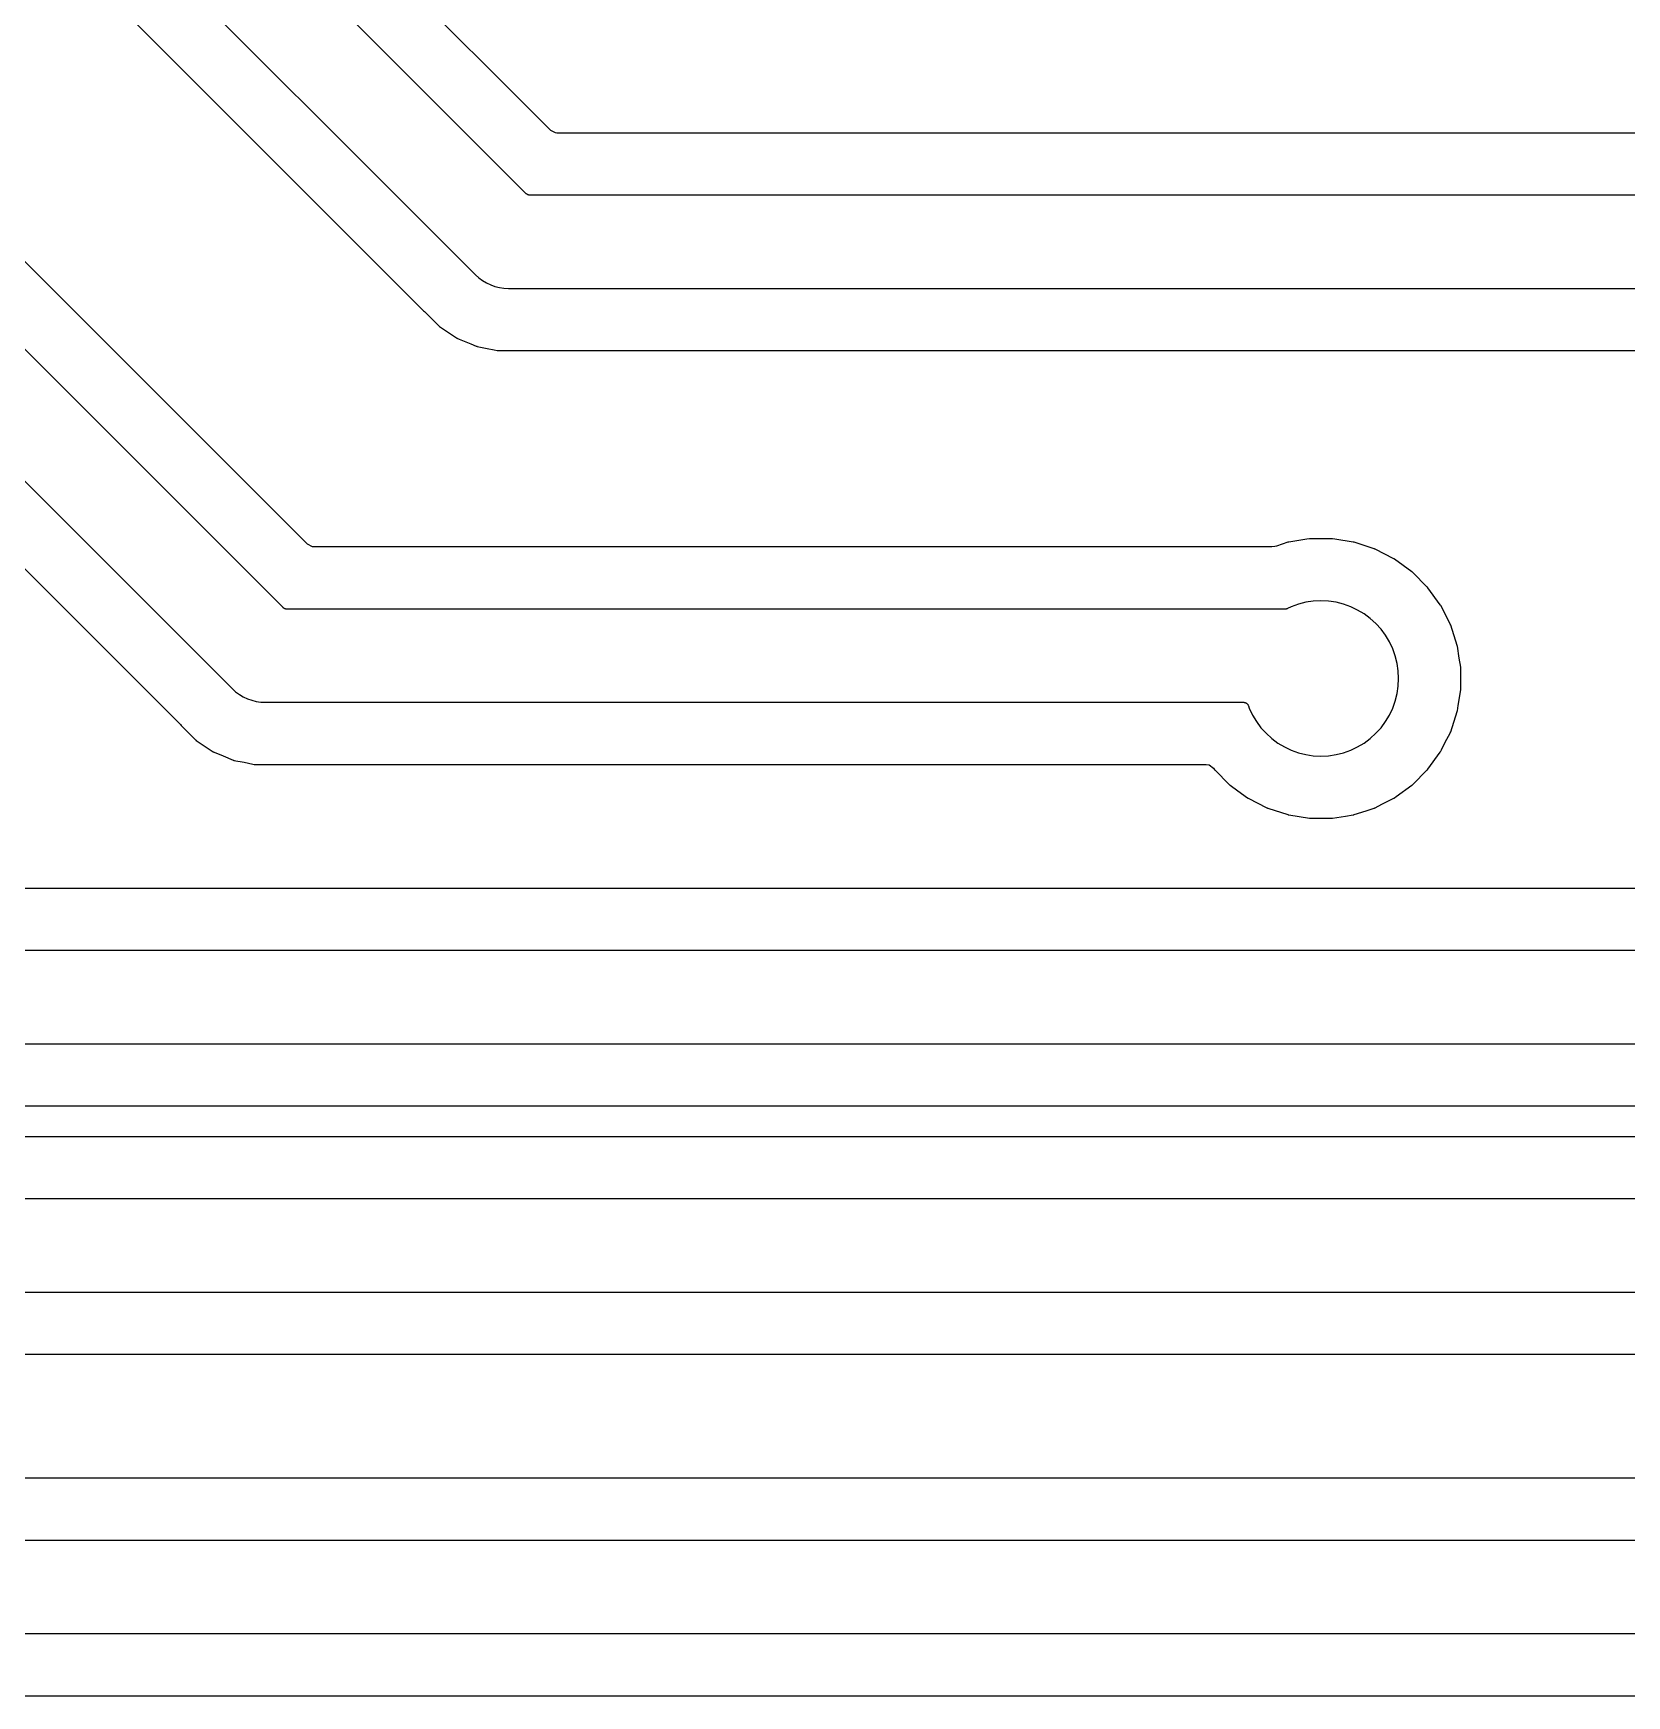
# Model space of a CAD drawing. Header units: metres. Extents: x 46.2 to 140.4, y -137.6 to -43.4.
# Drawn here: x 109.66 to 125.05, y -121.55 to -105.48 of the extents above; entities that cross this region are included whole.
import ezdxf

# ---------------------------------------------------------------- set-up
doc = ezdxf.new("R2010")
doc.units = ezdxf.units.M

msp = doc.modelspace()

# ---------------------------------------------------------------- linework, layer by layer
for points in [[(101.257, -102.343), (111.08, -112.166), (111.088, -112.173), (111.227, -112.312), (111.228, -112.313), (111.229, -112.314), (111.23, -112.315), (111.23, -112.316), (111.231, -112.317), (111.232, -112.317), (111.233, -112.318), (111.234, -112.319), (111.398, -112.428), (111.399, -112.429), (111.4, -112.43), (111.401, -112.43), (111.403, -112.431), (111.404, -112.431), (111.405, -112.432), (111.406, -112.432), (111.407, -112.433), (111.407, -112.433), (111.494, -112.469), (111.589, -112.508), (111.59, -112.509), (111.591, -112.509), (111.592, -112.51), (111.594, -112.51), (111.595, -112.51), (111.596, -112.511), (111.597, -112.511), (111.598, -112.511), (111.695, -112.53), (111.779, -112.547), (111.792, -112.55), (111.793, -112.55), (111.794, -112.55), (111.795, -112.55), (111.797, -112.55), (111.798, -112.55), (111.799, -112.55), (111.8, -112.55), (111.801, -112.551), (120.992, -112.551), (121.02, -112.556), (121.06, -112.587), (121.067, -112.595), (121.068, -112.597), (121.068, -112.597), (121.069, -112.598), (121.07, -112.599), (121.07, -112.6), (121.071, -112.601), (121.072, -112.602), (121.073, -112.603), (121.217, -112.747), (121.218, -112.748), (121.219, -112.749), (121.22, -112.75), (121.221, -112.75), (121.221, -112.75), (121.222, -112.751), (121.223, -112.752), (121.223, -112.752), (121.296, -112.805), (121.389, -112.873), (121.39, -112.873), (121.391, -112.874), (121.392, -112.875), (121.393, -112.876), (121.395, -112.876), (121.396, -112.877), (121.396, -112.877), (121.578, -112.97), (121.579, -112.97), (121.58, -112.971), (121.581, -112.971), (121.582, -112.972), (121.583, -112.972), (121.584, -112.972), (121.585, -112.973), (121.78, -113.036), (121.781, -113.036), (121.782, -113.037), (121.783, -113.037), (121.784, -113.037), (121.786, -113.038), (121.787, -113.038), (121.788, -113.038), (121.99, -113.07), (121.991, -113.07), (121.992, -113.07), (121.993, -113.07), (121.994, -113.07), (121.996, -113.07), (121.997, -113.071), (121.998, -113.071), (122.202, -113.071), (122.203, -113.071), (122.204, -113.07), (122.206, -113.07), (122.207, -113.07), (122.208, -113.07), (122.209, -113.07), (122.21, -113.07), (122.338, -113.05), (122.412, -113.038), (122.413, -113.038), (122.414, -113.038), (122.416, -113.037), (122.417, -113.037), (122.418, -113.037), (122.419, -113.036), (122.42, -113.036), (122.538, -112.998), (122.615, -112.973), (122.616, -112.972), (122.618, -112.972), (122.618, -112.972), (122.619, -112.971), (122.62, -112.971), (122.621, -112.97), (122.622, -112.97), (122.688, -112.936), (122.804, -112.877), (122.805, -112.876), (122.807, -112.876), (122.808, -112.875), (122.809, -112.874), (122.81, -112.873), (122.811, -112.873), (122.826, -112.862), (122.977, -112.752), (122.977, -112.752), (122.978, -112.751), (122.979, -112.75), (122.98, -112.75), (122.981, -112.749), (122.982, -112.748), (122.983, -112.747), (123.127, -112.603), (123.128, -112.602), (123.129, -112.601), (123.13, -112.6), (123.13, -112.599), (123.131, -112.598), (123.132, -112.597), (123.132, -112.597), (123.253, -112.431), (123.253, -112.43), (123.254, -112.429), (123.255, -112.428), (123.256, -112.427), (123.256, -112.425), (123.257, -112.424), (123.257, -112.424), (123.257, -112.424), (123.257, -112.424), (123.257, -112.424), (123.264, -112.409), (123.298, -112.343), (123.35, -112.242), (123.35, -112.241), (123.351, -112.24), (123.351, -112.239), (123.352, -112.238), (123.352, -112.237), (123.352, -112.236), (123.353, -112.235), (123.416, -112.04), (123.416, -112.039), (123.417, -112.037), (123.417, -112.036), (123.417, -112.035), (123.418, -112.034), (123.418, -112.032), (123.418, -112.032), (123.426, -111.981), (123.45, -111.83), (123.45, -111.829), (123.45, -111.828), (123.45, -111.827), (123.45, -111.826), (123.45, -111.824), (123.45, -111.823), (123.45, -111.822), (123.45, -111.618), (123.45, -111.617), (123.45, -111.616), (123.45, -111.614), (123.45, -111.613), (123.45, -111.612), (123.45, -111.611), (123.45, -111.61), (123.436, -111.524), (123.418, -111.408), (123.418, -111.407), (123.418, -111.406), (123.417, -111.404), (123.417, -111.403), (123.417, -111.402), (123.416, -111.401), (123.416, -111.4), (123.353, -111.205), (123.352, -111.204), (123.352, -111.203), (123.352, -111.202), (123.351, -111.201), (123.351, -111.2), (123.35, -111.199), (123.35, -111.198), (123.257, -111.016), (123.256, -111.015), (123.256, -111.013), (123.255, -111.012), (123.254, -111.011), (123.253, -111.01), (123.253, -111.009), (123.132, -110.843), (123.132, -110.843), (123.131, -110.842), (123.13, -110.841), (123.13, -110.84), (123.129, -110.839), (123.128, -110.838), (123.127, -110.837), (122.983, -110.693), (122.982, -110.692), (122.981, -110.691), (122.98, -110.69), (122.979, -110.69), (122.978, -110.689), (122.977, -110.688), (122.977, -110.688), (122.811, -110.567), (122.81, -110.567), (122.809, -110.566), (122.808, -110.565), (122.807, -110.564), (122.805, -110.564), (122.804, -110.563), (122.804, -110.563), (122.804, -110.563), (122.804, -110.563), (122.804, -110.563), (122.622, -110.47), (122.621, -110.47), (122.62, -110.469), (122.619, -110.469), (122.618, -110.468), (122.617, -110.468), (122.616, -110.468), (122.615, -110.467), (122.42, -110.404), (122.419, -110.404), (122.418, -110.403), (122.417, -110.403), (122.416, -110.403), (122.414, -110.402), (122.413, -110.402), (122.412, -110.402), (122.234, -110.374), (122.21, -110.37), (122.209, -110.37), (122.208, -110.37), (122.207, -110.37), (122.206, -110.37), (122.204, -110.37), (122.203, -110.37), (122.202, -110.37), (121.998, -110.37), (121.997, -110.37), (121.996, -110.37), (121.994, -110.37), (121.993, -110.37), (121.992, -110.37), (121.991, -110.37), (121.99, -110.37), (121.962, -110.374), (121.788, -110.402), (121.787, -110.402), (121.786, -110.402), (121.784, -110.403), (121.783, -110.403), (121.782, -110.403), (121.781, -110.404), (121.78, -110.404), (121.67, -110.44), (121.655, -110.445), (121.624, -110.449), (112.368, -110.449), (112.355, -110.448), (112.308, -110.423), (102.474, -100.588)], [(101.235, -101.472), (111.581, -111.818), (111.614, -111.848), (111.65, -111.874), (111.688, -111.897), (111.728, -111.916), (111.769, -111.931), (111.812, -111.942), (111.856, -111.948), (111.901, -111.95), (121.352, -111.95), (121.353, -111.95), (121.354, -111.95), (121.355, -111.95), (121.357, -111.95), (121.358, -111.951), (121.359, -111.951), (121.36, -111.951), (121.361, -111.951), (121.363, -111.951), (121.364, -111.952), (121.365, -111.952), (121.366, -111.952), (121.367, -111.953), (121.368, -111.953), (121.37, -111.954), (121.371, -111.954), (121.372, -111.955), (121.373, -111.955), (121.374, -111.956), (121.375, -111.956), (121.376, -111.957), (121.377, -111.957), (121.378, -111.958), (121.379, -111.959), (121.38, -111.959), (121.381, -111.96), (121.382, -111.961), (121.383, -111.962), (121.384, -111.962), (121.385, -111.963), (121.386, -111.964), (121.387, -111.965), (121.388, -111.966), (121.389, -111.967), (121.389, -111.968), (121.39, -111.969), (121.391, -111.969), (121.392, -111.97), (121.393, -111.971), (121.393, -111.972), (121.394, -111.974), (121.395, -111.975), (121.395, -111.976), (121.396, -111.977), (121.396, -111.978), (121.397, -111.979), (121.397, -111.98), (121.398, -111.981), (121.398, -111.982), (121.399, -111.983), (121.407, -112.007), (121.439, -112.074), (121.476, -112.137), (121.52, -112.196), (121.57, -112.25), (121.624, -112.3), (121.683, -112.344), (121.746, -112.381), (121.813, -112.413), (121.882, -112.438), (121.954, -112.456), (122.026, -112.466), (122.1, -112.47), (122.174, -112.466), (122.246, -112.456), (122.318, -112.438), (122.387, -112.413), (122.454, -112.381), (122.517, -112.344), (122.576, -112.3), (122.63, -112.25), (122.68, -112.196), (122.724, -112.137), (122.761, -112.074), (122.793, -112.007), (122.818, -111.938), (122.836, -111.866), (122.846, -111.794), (122.85, -111.72), (122.846, -111.646), (122.836, -111.574), (122.818, -111.502), (122.793, -111.433), (122.761, -111.366), (122.724, -111.303), (122.68, -111.244), (122.63, -111.19), (122.576, -111.14), (122.517, -111.096), (122.454, -111.059), (122.387, -111.027), (122.318, -111.002), (122.246, -110.984), (122.174, -110.974), (122.1, -110.97), (122.026, -110.974), (121.954, -110.984), (121.882, -111.002), (121.813, -111.027), (121.775, -111.045), (121.774, -111.046), (121.773, -111.046), (121.772, -111.046), (121.771, -111.047), (121.77, -111.047), (121.769, -111.048), (121.768, -111.048), (121.766, -111.048), (121.765, -111.049), (121.764, -111.049), (121.762, -111.049), (121.761, -111.049), (121.76, -111.049), (121.759, -111.05), (121.758, -111.05), (121.757, -111.05), (121.755, -111.05), (121.754, -111.05), (112.107, -111.05), (112.106, -111.05), (112.105, -111.05), (112.104, -111.05), (112.102, -111.05), (112.101, -111.049), (112.1, -111.049), (112.099, -111.049), (112.097, -111.049), (112.096, -111.049), (112.095, -111.048), (112.094, -111.048), (112.093, -111.048), (112.092, -111.047), (112.09, -111.047), (112.089, -111.046), (112.088, -111.046), (112.087, -111.045), (112.086, -111.045), (112.085, -111.044), (112.084, -111.044), (112.083, -111.043), (112.082, -111.043), (112.08, -111.042), (112.079, -111.041), (112.078, -111.041), (112.077, -111.04), (112.076, -111.039), (112.075, -111.038), (112.075, -111.038), (112.074, -111.037), (112.073, -111.036), (112.072, -111.035), (101.836, -100.8)], [(135.899, -107.05), (114.457, -107.05), (114.456, -107.05), (114.455, -107.05), (114.454, -107.05), (114.452, -107.05), (114.451, -107.049), (114.45, -107.049), (114.449, -107.049), (114.447, -107.049), (114.446, -107.049), (114.445, -107.048), (114.444, -107.048), (114.443, -107.048), (114.442, -107.047), (114.44, -107.047), (114.439, -107.046), (114.438, -107.046), (114.437, -107.045), (114.436, -107.045), (114.435, -107.044), (114.434, -107.044), (114.433, -107.043), (114.432, -107.043), (114.43, -107.042), (114.429, -107.041), (114.428, -107.041), (114.427, -107.04), (114.426, -107.039), (114.425, -107.038), (114.425, -107.038), (114.424, -107.037), (114.423, -107.036), (114.422, -107.035), (111.587, -104.2)], [(110.482, -104.369), (113.931, -107.818), (113.964, -107.848), (114, -107.874), (114.038, -107.897), (114.078, -107.916), (114.119, -107.931), (114.162, -107.942), (114.206, -107.948), (114.251, -107.95), (135.693, -107.95)], [(110.135, -104.87), (113.43, -108.166), (113.438, -108.173), (113.577, -108.312), (113.578, -108.313), (113.579, -108.314), (113.58, -108.315), (113.58, -108.316), (113.581, -108.317), (113.582, -108.317), (113.583, -108.318), (113.584, -108.319), (113.748, -108.428), (113.749, -108.429), (113.75, -108.43), (113.751, -108.43), (113.753, -108.431), (113.754, -108.431), (113.755, -108.432), (113.756, -108.432), (113.757, -108.433), (113.757, -108.433), (113.886, -108.486), (113.939, -108.508), (113.94, -108.509), (113.941, -108.509), (113.942, -108.51), (113.944, -108.51), (113.945, -108.51), (113.946, -108.511), (113.947, -108.511), (113.948, -108.511), (114.045, -108.53), (114.111, -108.543), (114.142, -108.55), (114.143, -108.55), (114.144, -108.55), (114.145, -108.55), (114.147, -108.55), (114.148, -108.55), (114.149, -108.55), (114.15, -108.55), (114.151, -108.551), (135.432, -108.551)], [(135.999, -106.449), (114.718, -106.449), (114.705, -106.448), (114.658, -106.423), (113.124, -104.888)], [(127.127, -113.749), (106.468, -113.749)], [(127.393, -114.35), (106.207, -114.35)], [(106.001, -115.25), (127.599, -115.25)], [(105.901, -115.851), (127.699, -115.851)], [(128.227, -116.149), (102.968, -116.149)], [(128.493, -116.75), (102.707, -116.75)], [(102.501, -117.65), (128.699, -117.65)], [(102.401, -118.251), (128.799, -118.251)], [(128.427, -119.449), (101.668, -119.449)], [(128.693, -120.05), (101.407, -120.05)], [(101.201, -120.95), (128.899, -120.95)], [(101.101, -121.551), (128.795, -121.551)]]:
    msp.add_lwpolyline(points)

doc.saveas('drawing.dxf')
